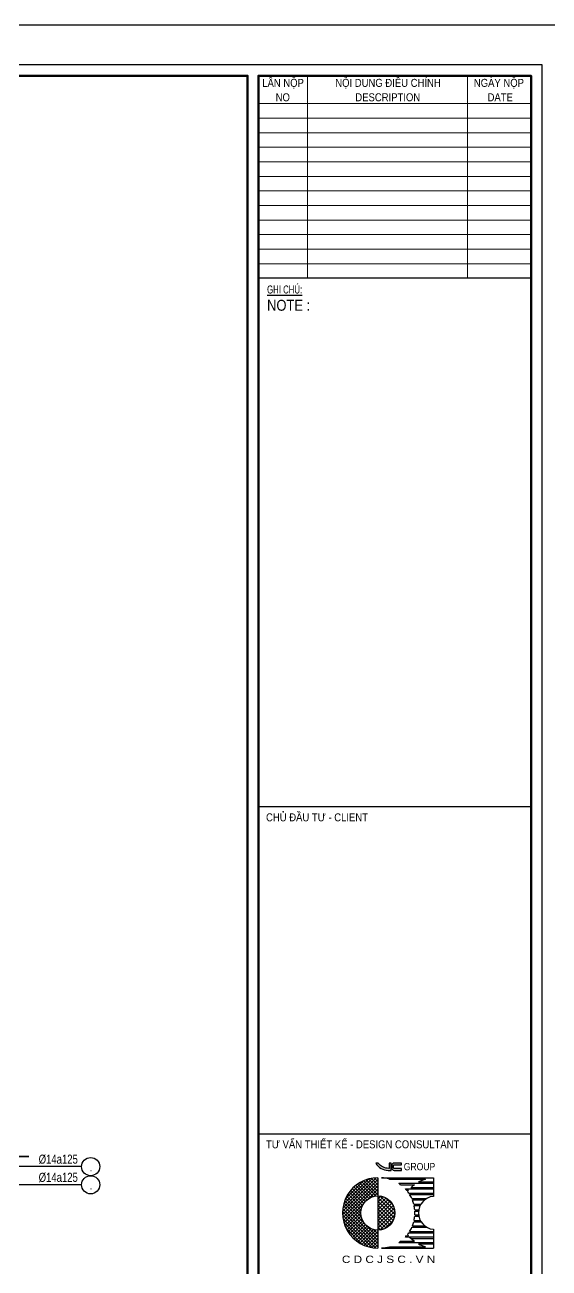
# Model space of a CAD drawing. Header units: millimetres. Extents: x -743195 to -406795, y -426565 to -367165.
# Drawn here: x -674423 to -659999, y -401351 to -367165 of the extents above; entities that cross this region are included whole.
import ezdxf
from ezdxf.enums import TextEntityAlignment as Align

# ---------------------------------------------------------------- set-up
doc = ezdxf.new("R2010")
doc.units = ezdxf.units.MM
doc.header["$LTSCALE"] = 1000
doc.header["$MEASUREMENT"] = 0
for name, color, linetype in [('CDC -TEXT KHUNG', 7, 'Continuous'), ('CDC-KHUNGTEN', 7, 'Continuous'), ('CDC.06.TEXT', 2, 'Continuous'), ('CDC.14.STEELNUM', 3, 'Continuous'), ('KCS_CHI', 1, 'Continuous')]:
    doc.layers.add(name, color=color, linetype=linetype)
doc.styles.add('ARIAL', font='arial.ttf', dxfattribs={"width": 0.7})
doc.styles.add('Arial_4', font='arial.ttf', dxfattribs={"width": 0.75, "height": 3})
doc.styles.add('KCS_SMTEXT', font='arial.ttf', dxfattribs={"width": 0.7})
doc.styles.add('KT CDC', font='arial.ttf', dxfattribs={"width": 0.85, "height": 200})

# ---------------------------------------------------------------- blocks, each defined once
blk = doc.blocks.new('CDTA1')
at = {"layer": 'CDC-KHUNGTEN', "color": 6, "lineweight": 25}
blk.add_line((0, 90), (-75, 90), dxfattribs=at)
at = {"layer": 'CDC-KHUNGTEN', "color": 6, "style": 'KT CDC', "width": 0.85}
blk.add_text('CHỦ ĐẦU TƯ - CLIENT', height=2.2, dxfattribs=at).set_placement((-72.93, 86))
blk = doc.blocks.new('LOGOmoi')
at = {"layer": 'CDC -TEXT KHUNG'}
h = blk.add_hatch(color=1, dxfattribs=at)
h.paths.add_polyline_path([(1.46, 5.45), (1.26, 5.45), (1.26, 4.88), (1.21, 4.88, -0.237912), (0.06, 5.45), (-0.2, 5.45, 0.272847), (1.14, 4.66), (1.46, 4.66)])
h.paths.add_polyline_path([(2.59, 5.45), (1.8, 5.45, 0.414214), (1.54, 5.2), (1.54, 4.92, 0.414214), (1.8, 4.66), (2.59, 4.66), (2.59, 4.87), (1.8, 4.87, -0.414214), (1.74, 4.92), (1.74, 5.2, -0.414214), (1.8, 5.25), (2.59, 5.25)])
h = blk.add_hatch(dxfattribs=at)
h.set_pattern_fill('ANSI37', color=102, scale=2.293939, angle=360, style=0)
h.set_pattern_definition([(45, (-2844.4439, 636.61023), (-0.178426552, 0.178426553), []), (135, (-2844.4439, 636.61023), (-0.178426552, -0.178426553), [])])
edge = h.paths.add_edge_path()
edge.add_arc((0.02, 0), 1.87, 90, 270)
edge.add_line((0.02, -1.88), (0.02, -3.84))
edge.add_line((0.02, -3.84), (-0.17, -3.84))
edge.add_line((-0.17, -3.84), (-0.36, -3.83))
edge.add_line((-0.36, -3.83), (-0.55, -3.8))
edge.add_line((-0.55, -3.8), (-0.73, -3.77))
edge.add_line((-0.73, -3.77), (-0.92, -3.73))
edge.add_line((-0.92, -3.73), (-1.1, -3.68))
edge.add_line((-1.1, -3.68), (-1.28, -3.62))
edge.add_line((-1.28, -3.62), (-1.45, -3.55))
edge.add_line((-1.45, -3.55), (-1.63, -3.48))
edge.add_line((-1.63, -3.48), (-1.79, -3.39))
edge.add_line((-1.79, -3.39), (-1.96, -3.3))
edge.add_line((-1.96, -3.3), (-2.12, -3.2))
edge.add_line((-2.12, -3.2), (-2.27, -3.09))
edge.add_line((-2.27, -3.09), (-2.42, -2.97))
edge.add_line((-2.42, -2.97), (-2.56, -2.85))
edge.add_line((-2.56, -2.85), (-2.7, -2.72))
edge.add_line((-2.7, -2.72), (-2.83, -2.58))
edge.add_line((-2.83, -2.58), (-2.95, -2.44))
edge.add_line((-2.95, -2.44), (-3.07, -2.29))
edge.add_line((-3.07, -2.29), (-3.18, -2.14))
edge.add_line((-3.18, -2.14), (-3.28, -1.98))
edge.add_line((-3.28, -1.98), (-3.37, -1.81))
edge.add_line((-3.37, -1.81), (-3.46, -1.64))
edge.add_line((-3.46, -1.64), (-3.53, -1.47))
edge.add_line((-3.53, -1.47), (-3.6, -1.3))
edge.add_line((-3.6, -1.3), (-3.66, -1.12))
edge.add_line((-3.66, -1.12), (-3.71, -0.93))
edge.add_line((-3.71, -0.93), (-3.75, -0.75))
edge.add_line((-3.75, -0.75), (-3.79, -0.56))
edge.add_line((-3.79, -0.56), (-3.81, -0.38))
edge.add_line((-3.81, -0.38), (-3.82, -0.19))
edge.add_line((-3.82, -0.19), (-3.83, 0))
edge.add_line((-3.83, 0), (-3.82, 0.19))
edge.add_line((-3.82, 0.19), (-3.81, 0.38))
edge.add_line((-3.81, 0.38), (-3.79, 0.56))
edge.add_line((-3.79, 0.56), (-3.75, 0.75))
edge.add_line((-3.75, 0.75), (-3.71, 0.93))
edge.add_line((-3.71, 0.93), (-3.66, 1.12))
edge.add_line((-3.66, 1.12), (-3.6, 1.3))
edge.add_line((-3.6, 1.3), (-3.53, 1.47))
edge.add_line((-3.53, 1.47), (-3.46, 1.64))
edge.add_line((-3.46, 1.64), (-3.37, 1.81))
edge.add_line((-3.37, 1.81), (-3.28, 1.98))
edge.add_line((-3.28, 1.98), (-3.18, 2.14))
edge.add_line((-3.18, 2.14), (-3.07, 2.29))
edge.add_line((-3.07, 2.29), (-2.95, 2.44))
edge.add_line((-2.95, 2.44), (-2.83, 2.58))
edge.add_line((-2.83, 2.58), (-2.7, 2.72))
edge.add_line((-2.7, 2.72), (-2.56, 2.85))
edge.add_line((-2.56, 2.85), (-2.42, 2.97))
edge.add_line((-2.42, 2.97), (-2.27, 3.09))
edge.add_line((-2.27, 3.09), (-2.12, 3.2))
edge.add_line((-2.12, 3.2), (-1.96, 3.3))
edge.add_line((-1.96, 3.3), (-1.79, 3.39))
edge.add_line((-1.79, 3.39), (-1.63, 3.48))
edge.add_line((-1.63, 3.48), (-1.45, 3.55))
edge.add_line((-1.45, 3.55), (-1.28, 3.62))
edge.add_line((-1.28, 3.62), (-1.1, 3.68))
edge.add_line((-1.1, 3.68), (-0.92, 3.73))
edge.add_line((-0.92, 3.73), (-0.73, 3.77))
edge.add_line((-0.73, 3.77), (-0.55, 3.8))
edge.add_line((-0.55, 3.8), (-0.36, 3.83))
edge.add_line((-0.36, 3.83), (-0.17, 3.84))
edge.add_line((-0.17, 3.84), (0.02, 3.84))
edge.add_line((0.02, 3.84), (0.02, 1.87))
h = blk.add_hatch(dxfattribs=at)
h.set_pattern_fill('ANSI37', color=1, scale=2.293939, angle=360, style=0)
h.set_pattern_definition([(45, (-486.53502, -144.21504), (-0.20275745, 0.20275745), []), (135, (-486.53502, -144.21504), (-0.20275745, -0.20275745), [])])
h.paths.add_polyline_path([(0.02, 1.87), (0.02, -1.81), (0.02, -1.88, 0.414214), (1.89, 0, 0.414214)])
at = {"layer": 'CDC -TEXT KHUNG', "color": 102}
for p, q in [((0.02, 3.84), (0.02, -1.81)), ((0.42, 3.85), (6.1, 3.85)), ((1.28, 3.7), (5.24, 3.7)), ((2.3, 3.24), (6.1, 3.24)), ((2.51, 3.09), (4.01, 3.09)), ((3.64, 2.78), (6.1, 2.78)), ((4.47, 3.39), (6.1, 3.39)), ((6.1, 3.85), (6.1, 1.81)), ((3.03, 2.63), (6.1, 2.63)), ((3.16, 2.49), (3.36, 2.49)), ((3.4, 2.17), (6.1, 2.17)), ((3.49, 2.03), (6.1, 2.03)), ((3.74, 1.57), (5.37, 1.57)), ((3.8, 1.42), (5.15, 1.42)), ((3.95, 0.96), (4.75, 0.96)), ((3.98, 0.81), (4.66, 0.81)), ((4.05, 0.35), (4.51, 0.35)), ((4.06, 0.2), (4.49, 0.2)), ((3.95, -0.96), (4.75, -0.96)), ((3.98, -0.81), (4.66, -0.81)), ((4.05, -0.35), (4.51, -0.35)), ((4.06, -0.2), (4.49, -0.2)), ((0.02, -1.81), (0.02, -3.84)), ((3.03, -2.63), (6.1, -2.63)), ((3.16, -2.49), (3.36, -2.49)), ((3.4, -2.17), (6.1, -2.17)), ((3.49, -2.03), (6.1, -2.03)), ((3.74, -1.57), (5.37, -1.57)), ((3.8, -1.42), (5.15, -1.42)), ((6.1, -1.79), (6.1, -3.84)), ((0.01, -3.84), (0.02, -3.84)), ((0.42, -3.84), (6.1, -3.84)), ((1.28, -3.7), (5.24, -3.7)), ((2.3, -3.24), (6.1, -3.24)), ((2.51, -3.09), (4.01, -3.09)), ((3.64, -2.78), (6.1, -2.78)), ((4.47, -3.39), (6.1, -3.39))]:
    blk.add_line(p, q, dxfattribs=at)
at = {"layer": 'CDC -TEXT KHUNG'}
blk.add_line((3.78, 1.21), (3.78, 1.21), dxfattribs=at)
at = {"layer": 'CDC -TEXT KHUNG', "color": 1}
for points in [[(1.46, 5.45), (1.26, 5.45), (1.26, 4.88), (1.21, 4.88, -0.237912), (0.06, 5.45), (-0.2, 5.45, 0.272847), (1.14, 4.66), (1.46, 4.66)], [(2.59, 5.45), (1.8, 5.45, 0.414214), (1.54, 5.2), (1.54, 4.92, 0.414214), (1.8, 4.66), (2.59, 4.66), (2.59, 4.87), (1.8, 4.87, -0.414214), (1.74, 4.92), (1.74, 5.2, -0.414214), (1.8, 5.25), (2.59, 5.25)]]:
    blk.add_lwpolyline(points, format="xyb", close=True, dxfattribs=at)
at = {"layer": 'CDC -TEXT KHUNG', "color": 102}
blk.add_circle((0.02, 0), 1.87, dxfattribs=at)
blk.add_arc((0, 0), 3.85, 89.7449, 270.2551, dxfattribs=at)
at = {"layer": 'CDC -TEXT KHUNG', "color": 112}
blk.add_ellipse((0.22, 0), major_axis=(-2.72, 2.72), ratio=1, start_param=-1.064136, end_param=-0.838054, dxfattribs=at)
at = {"layer": 'CDC -TEXT KHUNG', "color": 102}
for centre, major_axis, start_param, end_param in [((0.22, 0), (-2.72, 2.72), -1.423028, -1.355019), ((6.3, 0), (-2.72, 2.72), -0.147768, -0.022458), ((6.3, 0), (2.72, 2.72), 1.064136, 1.278853), ((0.22, 0), (2.72, 2.72), 6.199614, 6.251308), ((6.3, 0), (-2.72, 2.72), 0.083571, 0.124553), ((0.22, 0), (-2.72, 2.72), 4.527318, 4.587836), ((0.22, 0), (-2.72, 2.72), 4.346177, 4.481253), ((0.22, 0), (-2.72, 2.72), 4.178765, 4.304301), ((6.27, 0.01), (1.28, 1.28), 0.884906, 3.827483), ((0.22, 0), (2.72, 2.72), 5.589142, 5.7099), ((0.22, 0), (2.72, 2.72), 5.445131, 5.550443), ((0.22, 0), (-2.72, 2.72), 3.549681, 3.675216), ((0.22, 0), (-2.72, 2.72), 3.714878, 3.835636), ((0.22, 0), (-2.72, 2.72), 3.17347, 3.225164), ((0.22, 0), (2.72, 2.72), 4.836942, 4.89746), ((6.3, 0), (-2.72, 2.72), 1.446243, 1.487225), ((0.22, 0), (2.72, 2.72), 4.943525, 5.078601), ((6.3, 0), (-2.72, 2.72), 1.538919, 1.718564), ((0.22, 0.01), (2.72, 2.72), 3.979647, 4.205729), ((0.22, 0), (-2.72, 2.72), 2.925816, 2.993825), ((6.3, 0), (2.72, 2.72), 3.433536, 3.648253)]:
    blk.add_ellipse(centre, major_axis=major_axis, ratio=1, start_param=start_param, end_param=end_param, dxfattribs=at)
at = {"layer": 'CDC -TEXT KHUNG', "color": 1, "style": 'KT CDC', "width": 0.85}
blk.add_text('GROUP', height=0.792, dxfattribs=at).set_placement((2.85, 4.67))
at = {"layer": 'CDC -TEXT KHUNG', "color": 102, "style": 'KT CDC', "width": 1.15}
blk.add_text('C D C J S C . V N', height=0.8, dxfattribs=at).set_placement((-3.92, -5.47))
blk = doc.blocks.new('KHUNG DOC A1')
at = {"layer": 'CDC-KHUNGTEN', "color": 6, "lineweight": 25}
blk.add_line((-3, 278), (-78, 278), dxfattribs=at)
at = {"layer": 'CDC-KHUNGTEN', "xscale": 2.513908497502836, "yscale": 2.513908497502836, "zscale": 2.513908497502836}
blk.add_blockref('LOGOmoi', (-45.2, 256.32), dxfattribs=at)
blk = doc.blocks.new('KHUNG A1')
at = {"layer": 'CDC-KHUNGTEN', "color": 8, "lineweight": 9}
for p, q in [((10382.72, 1278.17), (10382.72, 1222.51)), ((10426.72, 1278.17), (10426.72, 1222.51)), ((10444.22, 1270.51), (10369.22, 1270.51)), ((10444.22, 1266.51), (10369.22, 1266.51)), ((10444.22, 1262.51), (10369.22, 1262.51)), ((10444.22, 1258.51), (10369.22, 1258.51)), ((10444.22, 1254.51), (10369.22, 1254.51)), ((10444.22, 1250.51), (10369.22, 1250.51)), ((10444.22, 1246.51), (10369.22, 1246.51)), ((10444.22, 1242.51), (10369.22, 1242.51)), ((10444.22, 1238.51), (10369.22, 1238.51)), ((10444.22, 1234.51), (10369.22, 1234.51)), ((10444.22, 1230.51), (10369.22, 1230.51)), ((10444.22, 1226.51), (10369.22, 1226.51))]:
    blk.add_line(p, q, dxfattribs=at)
at = {"layer": 'CDC-KHUNGTEN', "color": 6, "lineweight": 25}
blk.add_line((10444.22, 1222.51), (10369.22, 1222.51), dxfattribs=at)
at = {"layer": 'CDC-KHUNGTEN', "color": 8}
blk.add_lwpolyline([(10368.18, 709.17), (10447.22, 709.17), (10447.22, 1281.17), (9647.22, 1281.17), (9647.22, 709.17), (10368.18, 709.17)], dxfattribs=at)
at = {"layer": 'CDC-KHUNGTEN', "color": 255, "lineweight": 60}
blk.add_lwpolyline([(10366.22, 712.17), (10366.22, 1278.17), (9650.22, 1278.17), (9650.22, 712.17), (10366.22, 712.17)], close=True, dxfattribs=at)
blk.add_lwpolyline([(10369.22, 712.17), (10444.22, 712.17), (10444.22, 1278.17), (10369.22, 1278.17), (10369.22, 712.17)], dxfattribs=at)
at = {"layer": 'Defpoints', "color": 1, "ltscale": 0.2}
blk.add_lwpolyline([(9617.22, 698.17), (9617.22, 1292.17), (10458.22, 1292.17), (10458.22, 698.17), (9617.22, 698.17)], close=True, dxfattribs=at)
at = {"layer": 'CDC-KHUNGTEN'}
for name, p in [('CDTA1', (10444.22, 987.17)), ('KHUNG DOC A1', (10447.22, 709.17))]:
    blk.add_blockref(name, p, dxfattribs=at)
at = {"layer": 'CDC -TEXT KHUNG', "color": 7, "style": 'KT CDC', "width": 0.85}
for s, p in [('NO', (10373.95, 1271.16)), ('DESCRIPTION', (10395.86, 1271.16)), ('DATE', (10432.24, 1271.16))]:
    blk.add_text(s, height=2.2, dxfattribs=at).set_placement(p)
at = {"layer": 'CDC -TEXT KHUNG', "style": 'KT CDC', "width": 0.85}
blk.add_text('TƯ VẤN THIẾT KẾ - DESIGN CONSULTANT', height=2.2, dxfattribs=at).set_placement((10397.88, 983.26), align=Align.CENTER)
at = {"layer": 'CDC -TEXT KHUNG', "char_height": 2.2, "attachment_point": 2, "line_spacing_factor": 0.941778, "style": 'KT CDC'}
for s, insert, width in [('LẦN NỘP', (10375.98, 1277.33), 14.6422), ('NỘI DUNG ĐIỀU CHỈNH', (10404.85, 1277.33), 36.9971), ('NGÀY NỘP', (10435.36, 1277.33), 17.5559)]:
    blk.add_mtext(s, dxfattribs=dict(at, insert=insert, width=width))
at = {"layer": 'CDC-KHUNGTEN', "color": 7, "style": 'Arial_4', "width": 0.85}
blk.add_text('NOTE :', height=3, dxfattribs=at).set_placement((10371.58, 1213.57))
at = {"layer": 'CDC-KHUNGTEN', "color": 6, "insert": (10371.58, 1220.51), "char_height": 2.2, "width": 18.8196, "attachment_point": 1, "style": 'ARIAL'}
blk.add_mtext('{\\LGHI CHÚ:}', dxfattribs=at)

msp = doc.modelspace()

# ---------------------------------------------------------------- linework, layer by layer
at = {"layer": 'CDC.14.STEELNUM', "color": 1}
for centre in [(-672613.2, -398559.3), (-672613.2, -399059.3)]:
    msp.add_circle(centre, 250, dxfattribs=at)
at = {"layer": 'KCS_CHI'}
for p, q in [((-672863.2, -398559.3), (-675019.8, -398559.3)), ((-672863.2, -399059.3), (-675254.8, -399059.3))]:
    msp.add_line(p, q, dxfattribs=at)

# ---------------------------------------------------------------- block references
at = {"xscale": 100, "yscale": 100, "zscale": 100}
msp.add_blockref('KHUNG A1', (-1704917.3, -496382.7), dxfattribs=at)

# ---------------------------------------------------------------- texts
at = {"layer": 'CDC.06.TEXT', "color": 6, "style": 'KCS_SMTEXT', "width": 0.75}
msp.add_text('__', height=500, dxfattribs=at).set_placement((-674893.5, -398164.1))
at = {"layer": 'CDC.06.TEXT', "style": 'KCS_SMTEXT', "width": 0.75}
for p in [(-674042.8, -398479.3), (-674042.8, -398979.3)]:
    msp.add_text('%%C14a125', height=250, dxfattribs=at).set_placement(p)
at = {"layer": 'CDC.14.STEELNUM', "style": 'KCS_SMTEXT', "width": 0.6}
for p in [(-672603.9, -398566), (-672604.7, -399066)]:
    msp.add_text('.', height=250, dxfattribs=at).set_placement(p, align=Align.MIDDLE_CENTER)

doc.saveas('drawing.dxf')
